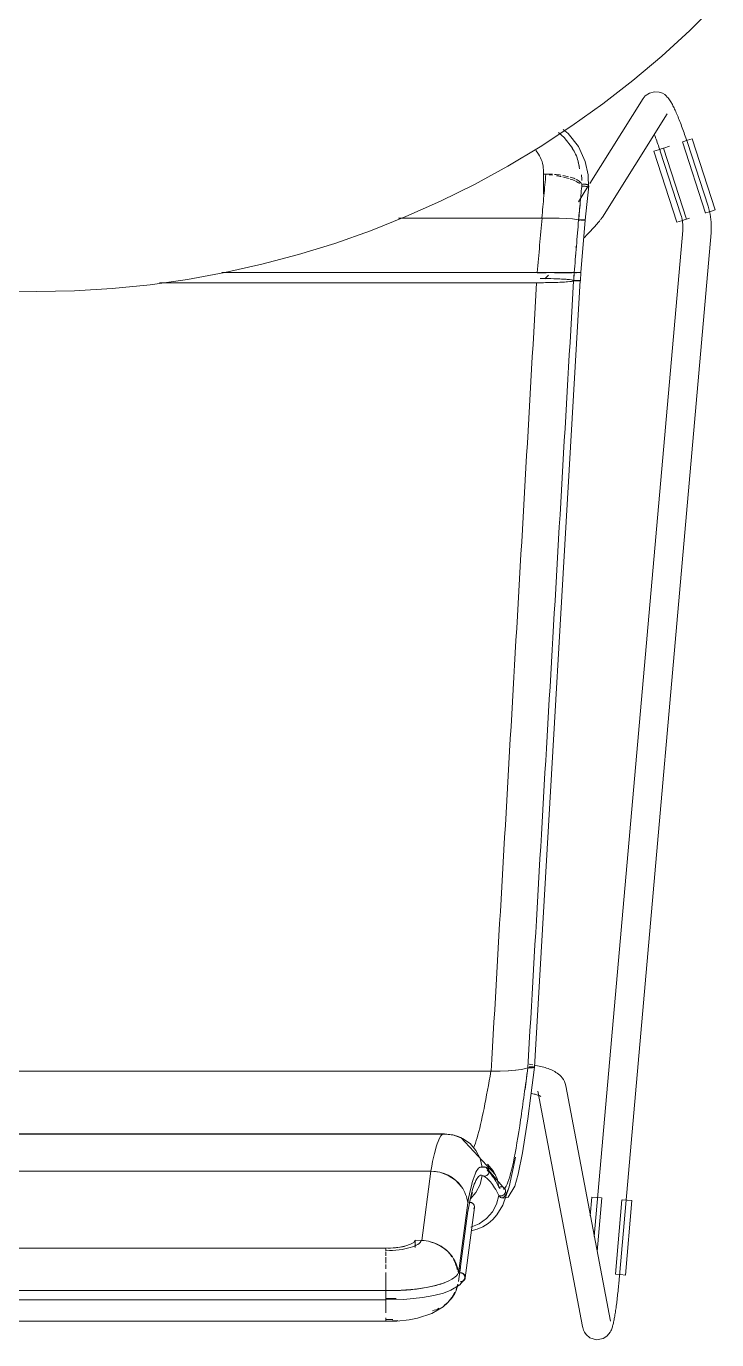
# Model space of a CAD drawing. Header units: millimetres. Extents: x 155927 to 326028, y -36033 to 97293.
# Drawn here: x 159744 to 160036, y 24702 to 25257 of the extents above; entities that cross this region are included whole.
import ezdxf

# ---------------------------------------------------------------- set-up
doc = ezdxf.new("R2010")
doc.units = ezdxf.units.MM
doc.header["$MEASUREMENT"] = 0
doc.layers.add('I-FURN', color=8, linetype='CONTINUOUS', lineweight=9)

msp = doc.modelspace()

# ---------------------------------------------------------------- linework, layer by layer
at = {"layer": 'I-FURN'}
for p, q in [((160024.38, 25254.81), (160035.76, 25266.06)), ((160012.57, 25244.02), (160024.38, 25254.81)), ((160000.33, 25233.71), (160012.57, 25244.02)), ((159987.69, 25223.91), (160000.33, 25233.71)), ((160005.6, 25227.24), (160004.71, 25226.12)), ((160005.6, 25227.24), (160007.34, 25228.46)), ((160007.34, 25228.46), (160009.56, 25229.05)), ((160009.56, 25229.05), (160011.54, 25228.88)), ((160011.54, 25228.88), (160012.92, 25228.35)), ((160012.92, 25228.35), (160013.83, 25227.79)), ((160013.83, 25227.79), (160014.46, 25227.27)), ((160014.46, 25227.27), (160014.92, 25226.8)), ((160014.92, 25226.8), (160015.29, 25226.38)), ((159974.67, 25214.61), (159987.69, 25223.91)), ((160004.71, 25226.12), (159982.28, 25190.31)), ((160015.29, 25226.38), (160015.6, 25225.97)), ((160015.6, 25225.97), (160015.88, 25225.58)), ((160015.88, 25225.58), (160016.14, 25225.2)), ((160016.14, 25225.2), (160016.38, 25224.81)), ((160016.38, 25224.81), (160016.62, 25224.41)), ((160016.62, 25224.41), (160016.85, 25224)), ((160016.85, 25224), (160017.08, 25223.57)), ((160017.08, 25223.57), (160017.3, 25223.13)), ((160017.3, 25223.13), (160017.53, 25222.67)), ((160017.53, 25222.67), (160017.76, 25222.2)), ((160017.76, 25222.2), (160018, 25221.71)), ((160018, 25221.71), (160018.23, 25221.2)), ((160018.23, 25221.2), (160018.47, 25220.67)), ((159987.57, 25176.16), (160014.88, 25219.75)), ((160018.47, 25220.67), (160018.71, 25220.13)), ((160018.71, 25220.13), (160018.95, 25219.56)), ((160018.95, 25219.56), (160019.2, 25218.99)), ((160019.2, 25218.99), (160019.45, 25218.39)), ((160019.45, 25218.39), (160019.69, 25217.78)), ((160019.69, 25217.78), (160019.94, 25217.15)), ((160019.94, 25217.15), (160020.2, 25216.51)), ((160020.2, 25216.51), (160020.45, 25215.86)), ((160020.45, 25215.86), (160020.7, 25215.2)), ((159961.29, 25205.84), (159974.67, 25214.61)), ((159968.96, 25211.78), (159971.35, 25209.78)), ((159970.98, 25213.13), (159973.08, 25211.44)), ((159973.08, 25211.44), (159977.42, 25205.91)), ((160009.51, 25210.86), (160009.75, 25210.24)), ((160009.75, 25210.24), (160009.98, 25209.6)), ((160020.7, 25215.2), (160020.96, 25214.52)), ((160020.96, 25214.52), (160021.21, 25213.83)), ((160021.21, 25213.83), (160021.47, 25213.13)), ((160021.47, 25213.13), (160021.72, 25212.42)), ((160021.72, 25212.42), (160021.98, 25211.71)), ((160021.98, 25211.71), (160022.23, 25210.99)), ((160022.23, 25210.99), (160022.48, 25210.26)), ((160022.48, 25210.26), (160022.73, 25209.52)), ((159947.57, 25197.62), (159961.29, 25205.84)), ((159971.35, 25209.78), (159974.85, 25205.21)), ((159974.85, 25205.21), (159976.76, 25201.52)), ((159977.42, 25205.91), (159980.32, 25199.6)), ((160009.24, 25203.93), (160011.19, 25204.56)), ((160009.98, 25209.6), (160010.22, 25208.95)), ((160010.22, 25208.95), (160010.45, 25208.3)), ((160010.45, 25208.3), (160010.69, 25207.63)), ((160010.69, 25207.63), (160010.92, 25206.96)), ((160010.92, 25206.96), (160011.16, 25206.28)), ((160011.16, 25206.28), (160011.39, 25205.59)), ((160011.19, 25204.56), (160013.16, 25205.2)), ((160011.39, 25205.59), (160011.62, 25204.9)), ((160011.62, 25204.9), (160011.85, 25204.21)), ((160022.97, 25175.23), (160013.28, 25205.24)), ((160015.86, 25206.07), (160013.38, 25205.27)), ((160021.35, 25207.84), (160031.04, 25177.84)), ((160021.47, 25207.88), (160023.44, 25208.52)), ((160022.73, 25209.52), (160022.98, 25208.79)), ((160022.98, 25208.79), (160023.22, 25208.05)), ((160023.22, 25208.05), (160023.37, 25207.59)), ((160032.08, 25180.78), (160023.37, 25207.59)), ((160023.44, 25208.52), (160025.39, 25209.15)), ((160025.39, 25209.15), (160035.08, 25179.14)), ((159980.32, 25199.6), (159981.54, 25193.95)), ((160009.24, 25203.93), (160018.93, 25173.93)), ((160011.85, 25204.21), (160011.96, 25203.88)), ((160011.96, 25203.88), (160020.67, 25177.07)), ((159933.53, 25189.95), (159947.57, 25197.62)), ((159962.63, 25194.28), (159963.67, 25194.28)), ((159962.68, 25185.77), (159962.68, 25195.52)), ((159981.54, 25193.95), (159981.62, 25188.49)), ((159919.19, 25182.84), (159933.53, 25189.95)), ((159981.44, 25188.98), (159977.4, 25182.53)), ((159980.32, 25174.89), (159981.75, 25189.38)), ((159904.58, 25176.32), (159919.19, 25182.84)), ((160020.67, 25177.07), (160020.86, 25176.44)), ((160033.13, 25178.51), (160031.16, 25177.87)), ((160032.1, 25180.73), (160032.08, 25180.78)), ((160032.42, 25179.64), (160032.1, 25180.73)), ((160032.71, 25178.53), (160032.42, 25179.64)), ((160032.95, 25177.42), (160032.71, 25178.53)), ((160033.15, 25176.29), (160032.95, 25177.42)), ((160035.08, 25179.14), (160033.13, 25178.51)), ((159889.73, 25170.39), (159904.58, 25176.32)), ((159961.97, 25175.72), (159901.49, 25175.72)), ((159901.49, 25175.72), (159961.97, 25175.72)), ((159965.74, 25175.7), (159961.97, 25175.72)), ((159962.09, 25175.72), (159965.74, 25175.7)), ((159965.83, 25175.7), (159969.27, 25175.62)), ((159969.27, 25175.62), (159965.83, 25175.7)), ((159972.37, 25175.51), (159969.27, 25175.62)), ((159969.34, 25175.62), (159972.37, 25175.51)), ((159974.85, 25175.36), (159972.37, 25175.51)), ((159972.41, 25175.51), (159974.85, 25175.36)), ((159976.58, 25175.18), (159974.85, 25175.36)), ((159974.87, 25175.36), (159976.58, 25175.18)), ((159977.47, 25174.99), (159976.58, 25175.18)), ((159976.59, 25175.18), (159977.47, 25174.99)), ((159977.94, 25174.99), (159977.47, 25174.99)), ((159977.47, 25174.99), (159977.94, 25174.99)), ((159977.96, 25174.79), (159977.48, 25174.8)), ((159977.49, 25174.8), (159977.96, 25174.79)), ((159978.44, 25175), (159977.94, 25174.99)), ((159977.94, 25174.99), (159978.44, 25175)), ((159978.93, 25174.99), (159978.44, 25175)), ((159978.44, 25175), (159978.93, 25174.99)), ((159978.94, 25174.8), (159978.45, 25174.79)), ((159978.46, 25174.79), (159978.95, 25174.79)), ((159978.5, 25152.69), (159980.32, 25174.89)), ((159979.39, 25174.98), (159978.93, 25174.99)), ((159978.93, 25174.99), (159979.38, 25174.98)), ((159979.4, 25174.81), (159978.94, 25174.8)), ((159978.95, 25174.79), (159979.4, 25174.81)), ((159979.38, 25174.98), (159979.77, 25174.97)), ((159979.77, 25174.97), (159979.39, 25174.98)), ((159979.4, 25174.81), (159979.78, 25174.82)), ((159979.78, 25174.82), (159979.4, 25174.81)), ((159980.07, 25174.94), (159979.77, 25174.97)), ((159979.77, 25174.97), (159980.06, 25174.94)), ((159979.78, 25174.82), (159980.07, 25174.84)), ((159980.07, 25174.84), (159979.78, 25174.82)), ((159980.26, 25174.92), (159980.07, 25174.94)), ((159980.07, 25174.84), (159980.26, 25174.87)), ((159980.26, 25174.87), (159980.07, 25174.84)), ((159980.25, 25174.92), (159980.32, 25174.89)), ((159980.32, 25174.89), (159980.26, 25174.92)), ((159980.26, 25174.87), (159980.32, 25174.89)), ((159980.32, 25174.89), (159980.26, 25174.87)), ((159983.46, 25171.28), (159983.11, 25170.89)), ((159983.81, 25171.66), (159983.46, 25171.28)), ((159984.13, 25172.02), (159983.81, 25171.66)), ((159984.45, 25172.37), (159984.13, 25172.02)), ((159984.75, 25172.71), (159984.45, 25172.37)), ((159985.04, 25173.03), (159984.75, 25172.71)), ((159985.31, 25173.34), (159985.04, 25173.03)), ((159985.57, 25173.64), (159985.31, 25173.34)), ((159985.81, 25173.92), (159985.57, 25173.64)), ((159986.04, 25174.18), (159985.81, 25173.92)), ((159986.26, 25174.43), (159986.04, 25174.18)), ((159986.46, 25174.67), (159986.26, 25174.43)), ((159986.65, 25174.91), (159986.46, 25174.67)), ((159986.83, 25175.13), (159986.65, 25174.91)), ((159987, 25175.35), (159986.83, 25175.13)), ((159987.17, 25175.58), (159987, 25175.35)), ((159987.36, 25175.84), (159987.17, 25175.58)), ((159987.57, 25176.16), (159987.36, 25175.84)), ((160020.88, 25174.56), (160018.93, 25173.93)), ((160020.86, 25176.44), (160021.03, 25175.8)), ((160022.85, 25175.19), (160020.88, 25174.56)), ((160021.03, 25175.8), (160021.17, 25175.15)), ((160021.17, 25175.15), (160021.28, 25174.5)), ((160021.28, 25174.5), (160021.37, 25173.84)), ((160021.37, 25173.84), (160021.43, 25173.18)), ((160021.46, 25171.2), (160021.42, 25170.54)), ((160021.43, 25173.18), (160021.47, 25172.52)), ((160021.48, 25171.86), (160021.46, 25171.2)), ((160021.47, 25172.52), (160021.48, 25171.86)), ((160024.23, 25175.64), (160023.07, 25175.26)), ((160033.3, 25175.16), (160033.15, 25176.29)), ((160033.4, 25174.02), (160033.3, 25175.16)), ((160033.46, 25172.88), (160033.4, 25174.02)), ((160033.44, 25170.6), (160033.48, 25171.74)), ((160033.48, 25171.74), (160033.46, 25172.88)), ((159874.64, 25165.05), (159889.73, 25170.39)), ((159980.29, 25167.85), (159979.85, 25167.38)), ((159980.73, 25168.32), (159980.29, 25167.85)), ((159981.15, 25168.77), (159980.73, 25168.32)), ((159981.56, 25169.21), (159981.15, 25168.77)), ((159981.97, 25169.65), (159981.56, 25169.21)), ((159982.36, 25170.07), (159981.97, 25169.65)), ((159982.74, 25170.49), (159982.36, 25170.07)), ((159983.11, 25170.89), (159982.74, 25170.49)), ((160021.41, 25170.51), (159984.12, 24746.01)), ((159994.42, 24726.14), (160033.37, 25169.46)), ((160021.42, 25170.54), (160021.41, 25170.51)), ((160033.37, 25169.46), (160033.44, 25170.6)), ((159843.9, 25156.21), (159859.36, 25160.32)), ((159859.36, 25160.32), (159874.64, 25165.05)), ((159976.22, 25163.55), (159976.11, 25163.43)), ((159828.28, 25152.72), (159843.9, 25156.21)), ((159796.7, 25147.62), (159812.54, 25149.85)), ((159812.54, 25149.85), (159828.28, 25152.72)), ((159827.04, 25152.76), (159960.03, 25152.76)), ((159960.03, 25152.76), (159827.04, 25152.76)), ((159958.93, 24817.42), (159978.22, 25149.33)), ((159960.03, 25152.76), (159963.82, 25152.75)), ((159963.82, 25152.75), (159960.03, 25152.76)), ((159963.82, 25152.63), (159960.04, 25152.63)), ((159960.04, 25152.63), (159963.82, 25152.63)), ((159963.56, 25150.2), (159961.31, 25150.22)), ((159963.26, 25150.08), (159964.73, 25151.61)), ((159967.11, 25150.12), (159963.56, 25150.2)), ((159963.82, 25152.75), (159967.38, 25152.75)), ((159967.39, 25152.75), (159963.82, 25152.75)), ((159970.23, 25150), (159967.11, 25150.12)), ((159970.5, 25152.65), (159967.38, 25152.64)), ((159967.38, 25152.64), (159970.51, 25152.65)), ((159967.39, 25152.75), (159970.52, 25152.74)), ((159970.52, 25152.74), (159967.39, 25152.75)), ((159972.73, 25149.84), (159970.23, 25150)), ((159973, 25152.66), (159970.5, 25152.65)), ((159970.51, 25152.65), (159973.01, 25152.66)), ((159970.52, 25152.74), (159973.02, 25152.73)), ((159973.02, 25152.73), (159970.52, 25152.74)), ((159974.48, 25149.64), (159972.73, 25149.84)), ((159972.75, 25148.83), (159974.5, 25149.02)), ((159974.75, 25152.67), (159973, 25152.66)), ((159973.01, 25152.66), (159974.76, 25152.67)), ((159974.77, 25152.71), (159973.02, 25152.73)), ((159973.03, 25152.73), (159974.77, 25152.71)), ((159975.38, 25149.43), (159974.48, 25149.64)), ((159974.5, 25149.02), (159975.39, 25149.23)), ((159974.77, 25152.71), (159975.66, 25152.7)), ((159975.66, 25152.7), (159974.77, 25152.71)), ((159975.85, 25149.44), (159975.38, 25149.43)), ((159975.39, 25149.23), (159975.86, 25149.23)), ((159976.12, 25152.68), (159975.65, 25152.69)), ((159975.65, 25152.69), (159976.12, 25152.68)), ((159975.66, 25152.7), (159976.13, 25152.7)), ((159976.13, 25152.7), (159975.66, 25152.7)), ((159976.34, 25149.44), (159975.85, 25149.44)), ((159975.86, 25149.23), (159976.35, 25149.22)), ((159976.62, 25152.68), (159976.12, 25152.68)), ((159976.12, 25152.68), (159976.62, 25152.68)), ((159976.13, 25152.7), (159976.62, 25152.7)), ((159976.63, 25152.7), (159976.13, 25152.7)), ((159976.83, 25149.44), (159976.34, 25149.44)), ((159976.35, 25149.22), (159976.84, 25149.23)), ((159976.62, 25152.7), (159977.11, 25152.7)), ((159977.11, 25152.69), (159976.62, 25152.68)), ((159976.62, 25152.68), (159977.11, 25152.69)), ((159977.12, 25152.7), (159976.63, 25152.7)), ((159977.29, 25149.43), (159976.83, 25149.44)), ((159976.84, 25149.23), (159977.29, 25149.24)), ((159977.11, 25152.7), (159977.56, 25152.7)), ((159977.56, 25152.69), (159977.11, 25152.69)), ((159977.11, 25152.69), (159977.56, 25152.69)), ((159977.57, 25152.7), (159977.12, 25152.7)), ((159977.67, 25149.41), (159977.29, 25149.43)), ((159977.29, 25149.24), (159977.68, 25149.26)), ((159977.56, 25152.7), (159977.95, 25152.7)), ((159977.94, 25152.69), (159977.56, 25152.69)), ((159977.56, 25152.69), (159977.95, 25152.69)), ((159977.95, 25152.7), (159977.57, 25152.7)), ((159977.96, 25149.39), (159977.67, 25149.41)), ((159977.68, 25149.26), (159977.97, 25149.28)), ((159977.95, 25152.7), (159978.24, 25152.7)), ((159978.24, 25152.7), (159977.95, 25152.7)), ((159978.15, 25149.36), (159977.96, 25149.39)), ((159977.97, 25149.28), (159978.16, 25149.31)), ((159978.22, 25149.33), (159978.15, 25149.36)), ((159978.16, 25149.31), (159978.22, 25149.33)), ((159978.49, 25152.69), (159978.23, 25149.33)), ((159978.49, 25152.69), (159978.42, 25152.69)), ((159978.43, 25152.69), (159978.49, 25152.69)), ((159978.43, 25152.69), (159978.5, 25152.69)), ((159978.5, 25152.69), (159978.43, 25152.69)), ((159740.18, 25144.84), (159748.82, 25144.74)), ((159748.82, 25144.74), (159764.81, 25145.06)), ((159764.81, 25145.06), (159780.78, 25146.02)), ((159780.78, 25146.02), (159796.7, 25147.62)), ((159800.67, 25148.44), (159959.77, 25148.44)), ((159959.77, 25148.44), (159800.67, 25148.44)), ((159959.77, 25148.44), (159963.55, 25148.47)), ((159963.55, 25148.47), (159967.12, 25148.54)), ((159967.12, 25148.54), (159970.25, 25148.67)), ((159970.25, 25148.67), (159972.75, 25148.83)), ((159950.92, 24816.16), (159953.42, 24816.47)), ((159953.42, 24816.47), (159950.96, 24816.16)), ((159953.42, 24816.47), (159955.16, 24816.84)), ((159955.16, 24816.84), (159953.43, 24816.47)), ((159956.07, 24817.24), (159955.16, 24816.84)), ((159955.16, 24816.84), (159956.07, 24817.24)), ((159956.07, 24817.24), (159956.54, 24817.22)), ((159956.54, 24817.22), (159956.07, 24817.24)), ((159956.54, 24817.22), (159957.03, 24817.21)), ((159957.04, 24817.21), (159956.54, 24817.22)), ((159957.07, 24817.64), (159956.57, 24817.64)), ((159956.58, 24817.64), (159957.08, 24817.64)), ((159957.41, 24818.56), (159956.68, 24818.66)), ((159957.03, 24817.21), (159957.53, 24817.22)), ((159957.53, 24817.22), (159957.04, 24817.21)), ((159957.56, 24817.63), (159957.07, 24817.64)), ((159957.08, 24817.64), (159957.57, 24817.63)), ((159958.93, 24817.42), (159957.38, 24805.57)), ((159958.12, 24818.45), (159957.41, 24818.56)), ((159957.53, 24817.22), (159957.98, 24817.24)), ((159957.98, 24817.24), (159957.53, 24817.22)), ((159958.01, 24817.61), (159957.56, 24817.63)), ((159957.57, 24817.63), (159958.02, 24817.61)), ((159957.98, 24817.24), (159958.37, 24817.28)), ((159958.37, 24817.28), (159957.98, 24817.24)), ((159958.39, 24817.57), (159958.01, 24817.61)), ((159958.02, 24817.61), (159958.4, 24817.57)), ((159958.37, 24817.28), (159958.67, 24817.32)), ((159958.67, 24817.32), (159958.37, 24817.28)), ((159958.68, 24817.53), (159958.39, 24817.57)), ((159958.4, 24817.57), (159958.69, 24817.53)), ((159958.67, 24817.32), (159958.86, 24817.37)), ((159958.86, 24817.37), (159958.67, 24817.32)), ((159958.87, 24817.48), (159958.68, 24817.53)), ((159958.69, 24817.53), (159958.87, 24817.48)), ((159959.52, 24818.21), (159958.83, 24818.33)), ((159958.86, 24817.37), (159958.93, 24817.42)), ((159958.93, 24817.42), (159958.86, 24817.37)), ((159958.93, 24817.42), (159958.87, 24817.48)), ((159958.87, 24817.48), (159958.93, 24817.42)), ((159960.2, 24818.07), (159959.52, 24818.21)), ((159960.87, 24817.93), (159960.2, 24818.07)), ((159961.53, 24817.78), (159960.87, 24817.93)), ((159962.17, 24817.61), (159961.53, 24817.78)), ((159962.8, 24817.44), (159962.17, 24817.61)), ((159963.42, 24817.26), (159962.8, 24817.44)), ((159964.02, 24817.07), (159963.42, 24817.26)), ((159964.61, 24816.86), (159964.02, 24817.07)), ((159965.19, 24816.64), (159964.61, 24816.86)), ((159965.76, 24816.41), (159965.19, 24816.64)), ((159966.33, 24816.15), (159965.76, 24816.41)), ((159557.12, 24815.71), (159940.52, 24815.71)), ((159940.52, 24815.71), (159557.12, 24815.71)), ((159940.52, 24815.71), (159944.28, 24815.77)), ((159944.29, 24815.77), (159940.59, 24815.71)), ((159944.28, 24815.77), (159947.82, 24815.92)), ((159947.82, 24815.92), (159944.35, 24815.77)), ((159947.82, 24815.92), (159950.92, 24816.16)), ((159950.92, 24816.16), (159947.87, 24815.92)), ((159966.88, 24815.88), (159966.33, 24816.15)), ((159967.41, 24815.59), (159966.88, 24815.88)), ((159967.95, 24815.27), (159967.41, 24815.59)), ((159968.49, 24814.91), (159967.95, 24815.27)), ((159969.02, 24814.51), (159968.49, 24814.91)), ((159969.55, 24814.05), (159969.02, 24814.51)), ((159970.07, 24813.53), (159969.55, 24814.05)), ((159970.58, 24812.94), (159970.07, 24813.53)), ((159971.07, 24812.25), (159970.58, 24812.94)), ((159971.5, 24811.46), (159971.07, 24812.25)), ((159971.87, 24810.56), (159971.5, 24811.46)), ((159957.38, 24805.57), (159956.02, 24795.64)), ((159957.78, 24806.32), (159957.29, 24806.42)), ((159958.25, 24806.22), (159957.78, 24806.32)), ((159958.7, 24806.11), (159958.25, 24806.22)), ((159959.12, 24806.01), (159958.7, 24806.11)), ((159959.52, 24805.9), (159959.12, 24806.01)), ((159959.88, 24805.79), (159959.52, 24805.9)), ((159960.22, 24805.68), (159959.88, 24805.79)), ((159960.52, 24805.58), (159960.22, 24805.68)), ((159960.33, 24807.34), (159979.15, 24708.05)), ((159960.79, 24805.48), (159960.52, 24805.58)), ((159961.02, 24805.38), (159960.79, 24805.48)), ((159961.22, 24805.29), (159961.02, 24805.38)), ((159961.37, 24805.22), (159961.22, 24805.29)), ((159972.12, 24809.58), (159971.87, 24810.56)), ((159990.94, 24710.29), (159972.12, 24809.58)), ((159961.46, 24805.17), (159961.37, 24805.22)), ((159961.53, 24805.13), (159961.46, 24805.17)), ((159961.55, 24805.11), (159961.53, 24805.13)), ((159956.02, 24795.64), (159954.84, 24787.62)), ((159576.42, 24789.21), (159921.21, 24789.21)), ((159921.21, 24789.21), (159576.42, 24789.21)), ((159920.67, 24789.36), (159615.87, 24789.36)), ((159924.42, 24788.92), (159920.67, 24789.36)), ((159925, 24788.73), (159921.21, 24789.21)), ((159921.21, 24789.2), (159925, 24788.73)), ((159928.88, 24787.19), (159924.42, 24788.92)), ((159925, 24788.73), (159928.57, 24787.36)), ((159928.57, 24787.37), (159925, 24788.73)), ((159927.78, 24787.79), (159925.86, 24788.49)), ((159942.38, 24772.09), (159927.78, 24787.79)), ((159931.71, 24785.2), (159928.57, 24787.37)), ((159928.57, 24787.36), (159931.7, 24785.19)), ((159931.7, 24785.19), (159934.21, 24782.32)), ((159934.21, 24782.32), (159931.71, 24785.2)), ((159954.84, 24787.62), (159953.8, 24781.3)), ((159934.21, 24782.32), (159935.96, 24778.93)), ((159935.97, 24778.93), (159934.21, 24782.32)), ((159936.86, 24775.21), (159935.97, 24778.93)), ((159950.09, 24775.44), (159950.83, 24779.51)), ((159953.8, 24781.3), (159952, 24772.28)), ((159582.46, 24773.61), (159915.17, 24773.61)), ((159915.17, 24773.61), (159582.46, 24773.61)), ((159915.17, 24773.61), (159911.31, 24744.33)), ((159918.94, 24773.13), (159915.17, 24773.61)), ((159922.49, 24771.81), (159918.94, 24773.13)), ((159938.67, 24775.18), (159935.79, 24775.23)), ((159937.33, 24775.38), (159936.86, 24775.21)), ((159936.86, 24775.21), (159937.33, 24775.37)), ((159937.33, 24775.37), (159937.82, 24775.41)), ((159937.83, 24775.41), (159937.33, 24775.38)), ((159937.82, 24775.41), (159938.32, 24775.33)), ((159938.32, 24775.33), (159937.83, 24775.41)), ((159938.32, 24775.33), (159938.77, 24775.13)), ((159938.77, 24775.13), (159938.32, 24775.33)), ((159946.5, 24765.9), (159938.37, 24775.31)), ((159938.77, 24775.13), (159939.15, 24774.81)), ((159939.15, 24774.82), (159938.77, 24775.13)), ((159939.15, 24772.11), (159938.77, 24771.79)), ((159938.77, 24771.79), (159939.15, 24772.11)), ((159939.04, 24776.6), (159941.44, 24773.76)), ((159941.45, 24773.76), (159939.04, 24776.6)), ((159939.45, 24774.41), (159939.15, 24774.82)), ((159939.15, 24774.81), (159939.44, 24774.41)), ((159939.44, 24772.51), (159939.15, 24772.11)), ((159939.15, 24772.11), (159939.45, 24772.51)), ((159939.44, 24774.41), (159939.63, 24773.95)), ((159939.63, 24772.97), (159939.44, 24772.51)), ((159939.64, 24773.95), (159939.45, 24774.41)), ((159939.45, 24772.51), (159939.64, 24772.97)), ((159939.63, 24773.95), (159939.7, 24773.46)), ((159939.7, 24773.46), (159939.63, 24772.97)), ((159939.7, 24773.46), (159939.64, 24773.95)), ((159939.64, 24772.97), (159939.7, 24773.46)), ((159941.44, 24773.76), (159943.08, 24770.44)), ((159943.09, 24770.44), (159941.45, 24773.76)), ((159948.2, 24766.92), (159950.09, 24775.44)), ((159952, 24772.28), (159950.6, 24767.29)), ((159925.6, 24769.73), (159922.49, 24771.81)), ((159928.09, 24766.99), (159925.6, 24769.73)), ((159934.21, 24764.6), (159935.97, 24767.99)), ((159935.97, 24767.99), (159936.86, 24771.71)), ((159937.33, 24771.55), (159936.86, 24771.71)), ((159936.86, 24771.71), (159937.33, 24771.55)), ((159937.54, 24771.42), (159937.11, 24771.6)), ((159937.82, 24771.51), (159937.33, 24771.55)), ((159937.33, 24771.55), (159937.83, 24771.51)), ((159938.32, 24771.59), (159937.82, 24771.51)), ((159937.83, 24771.51), (159938.32, 24771.59)), ((159938.77, 24771.79), (159938.32, 24771.59)), ((159938.32, 24771.59), (159938.77, 24771.79)), ((159943.08, 24770.44), (159943.87, 24766.82)), ((159943.87, 24766.83), (159943.09, 24770.44)), ((159944.34, 24766.98), (159943.87, 24766.83)), ((159943.87, 24766.82), (159944.34, 24766.97)), ((159944.84, 24767.01), (159944.34, 24766.98)), ((159944.34, 24766.97), (159944.84, 24767)), ((159945.34, 24766.92), (159944.84, 24767.01)), ((159944.84, 24767), (159945.33, 24766.91)), ((159945.33, 24766.91), (159945.78, 24766.71)), ((159945.79, 24766.71), (159945.34, 24766.92)), ((159945.53, 24759.3), (159948.2, 24766.92)), ((159945.78, 24766.71), (159946.16, 24766.39)), ((159946.16, 24766.39), (159945.79, 24766.71)), ((159950.6, 24767.29), (159947.83, 24762.65)), ((159931.95, 24762.19), (159930.58, 24755.9)), ((159931.71, 24761.72), (159934.21, 24764.6)), ((159932.71, 24764.63), (159931.95, 24762.19)), ((159942.91, 24759.71), (159943.82, 24763.34)), ((159944.29, 24763.18), (159943.82, 24763.34)), ((159943.82, 24763.34), (159944.29, 24763.17)), ((159944.79, 24763.13), (159944.29, 24763.18)), ((159944.29, 24763.17), (159944.79, 24763.13)), ((159945.64, 24762.12), (159944.73, 24762.42)), ((159945.28, 24763.21), (159944.79, 24763.13)), ((159944.79, 24763.13), (159945.28, 24763.21)), ((159945.73, 24763.4), (159945.28, 24763.21)), ((159945.28, 24763.21), (159945.74, 24763.4)), ((159947.83, 24762.65), (159945.64, 24762.12)), ((159946.12, 24763.71), (159945.73, 24763.4)), ((159945.74, 24763.4), (159946.13, 24763.71)), ((159946.42, 24764.1), (159946.12, 24763.71)), ((159946.13, 24763.71), (159946.43, 24764.1)), ((159946.16, 24766.39), (159946.45, 24765.99)), ((159946.45, 24765.99), (159946.16, 24766.39)), ((159946.34, 24766.17), (159946.47, 24765.95)), ((159946.62, 24764.56), (159946.42, 24764.1)), ((159946.43, 24764.1), (159946.62, 24764.56)), ((159946.45, 24765.99), (159946.63, 24765.53)), ((159946.64, 24765.53), (159946.45, 24765.99)), ((159946.69, 24765.04), (159946.62, 24764.56)), ((159946.62, 24764.56), (159946.7, 24765.04)), ((159946.63, 24765.53), (159946.69, 24765.04)), ((159946.7, 24765.04), (159946.64, 24765.53)), ((159983.08, 24762.64), (159982.39, 24754.74)), ((159983.08, 24762.64), (159985.12, 24762.46)), ((159985.12, 24762.46), (159987.19, 24762.28)), ((159985.33, 24739.66), (159987.31, 24762.27)), ((159995.76, 24761.53), (159993, 24730.11)), ((159995.88, 24761.51), (159997.95, 24761.33)), ((159999.99, 24761.15), (159997.23, 24729.74)), ((159997.95, 24761.33), (159999.99, 24761.15)), ((159930.7, 24756.68), (159926.85, 24726.99)), ((159930.72, 24760.23), (159926.88, 24730.53)), ((159933.55, 24758.32), (159929.69, 24728.55)), ((159931.69, 24760.42), (159931.19, 24760.39)), ((159932.18, 24760.34), (159931.69, 24760.42)), ((159932.63, 24760.15), (159932.18, 24760.34)), ((159933.01, 24759.85), (159932.63, 24760.15)), ((159933.31, 24759.47), (159933.01, 24759.85)), ((159933.5, 24759.03), (159933.31, 24759.47)), ((159933.31, 24757.65), (159933.5, 24758.09)), ((159933.56, 24758.56), (159933.5, 24759.03)), ((159933.5, 24758.09), (159933.56, 24758.56)), ((159938.69, 24753.56), (159941.17, 24756.39)), ((159941.17, 24756.39), (159942.91, 24759.71)), ((159943.02, 24755.18), (159945.53, 24759.3)), ((159932.1, 24749.99), (159935.61, 24751.39)), ((159934.74, 24749.13), (159937.11, 24750.16)), ((159935.61, 24751.39), (159938.69, 24753.56)), ((159937.11, 24750.16), (159939.31, 24751.54)), ((159939.31, 24751.54), (159941.28, 24753.22)), ((159941.28, 24753.22), (159943.02, 24755.18)), ((159908.6, 24744.4), (159907.96, 24743.54)), ((159908.6, 24741.39), (159908.6, 24744.4)), ((159911.31, 24744.33), (159908.6, 24744.4)), ((159932.24, 24748.47), (159934.74, 24749.13)), ((159896.24, 24741.14), (159601.39, 24741.14)), ((159601.39, 24741.08), (159896.24, 24741.08)), ((159899.28, 24741.25), (159896.24, 24741.14)), ((159896.24, 24739.55), (159896.24, 24737.81)), ((159902.13, 24741.57), (159899.28, 24741.25)), ((159904.62, 24742.08), (159902.13, 24741.57)), ((159906.61, 24742.75), (159904.62, 24742.08)), ((159907.96, 24743.54), (159906.61, 24742.75)), ((159896.24, 24737.23), (159896.24, 24734.76)), ((159896.24, 24734.24), (159896.24, 24732.4)), ((159896.24, 24730.77), (159896.24, 24727.22)), ((159927.63, 24732.96), (159927.01, 24728.18)), ((159929.34, 24728.05), (159927.45, 24725.66)), ((159995.19, 24729.92), (159993.12, 24730.1)), ((159997.23, 24729.74), (159995.19, 24729.92)), ((159896.24, 24723.24), (159601.39, 24723.24)), ((159896.24, 24723.21), (159896.24, 24727.02)), ((159896.24, 24727.02), (159896.24, 24723.21)), ((159896.24, 24723.24), (159902.65, 24723.32)), ((159896.24, 24723.23), (159896.24, 24719.28)), ((159896.24, 24723.13), (159896.24, 24723.23)), ((159896.24, 24722.9), (159896.24, 24723.13)), ((159896.24, 24722.57), (159896.24, 24722.9)), ((159896.24, 24722.16), (159896.24, 24722.57)), ((159902.65, 24723.32), (159908.64, 24723.8)), ((159908.64, 24723.8), (159914.08, 24724.63)), ((159914.08, 24724.63), (159917.57, 24725.44)), ((159920.45, 24722.17), (159916.41, 24721.09)), ((159917.57, 24725.44), (159920.4, 24726.31)), ((159920.4, 24726.31), (159920.91, 24726.5)), ((159923.62, 24723.36), (159920.45, 24722.17)), ((159927.45, 24725.66), (159923.62, 24723.36)), ((159925.31, 24722.56), (159923.98, 24720.29)), ((159993.97, 24721.51), (159994.04, 24722.24)), ((159994.04, 24722.24), (159994.12, 24722.98)), ((159994.12, 24722.98), (159994.19, 24723.73)), ((159994.19, 24723.73), (159994.27, 24724.48)), ((159994.27, 24724.48), (159994.34, 24725.23)), ((159994.34, 24725.23), (159994.4, 24725.98)), ((159994.4, 24725.98), (159994.42, 24726.14)), ((159601.39, 24719.28), (159896.24, 24719.28)), ((159896.24, 24721.68), (159896.24, 24722.16)), ((159896.24, 24721.18), (159896.24, 24721.68)), ((159896.24, 24720.69), (159896.24, 24721.18)), ((159896.24, 24720.24), (159896.24, 24720.69)), ((159896.24, 24719.85), (159896.24, 24720.24)), ((159896.24, 24719.54), (159896.24, 24719.85)), ((159896.24, 24719.35), (159896.24, 24719.54)), ((159896.24, 24716.49), (159896.24, 24719.52)), ((159896.24, 24719.52), (159896.24, 24716.51)), ((159903.8, 24719.42), (159896.24, 24719.28)), ((159896.24, 24719.28), (159896.24, 24719.35)), ((159911.69, 24720.22), (159903.8, 24719.42)), ((159916.41, 24721.09), (159911.69, 24720.22)), ((159922.31, 24718.22), (159920.33, 24716.38)), ((159923.98, 24720.29), (159922.31, 24718.22)), ((159993.29, 24715.98), (159993.38, 24716.63)), ((159993.38, 24716.63), (159993.46, 24717.3)), ((159993.46, 24717.3), (159993.55, 24717.97)), ((159993.55, 24717.97), (159993.64, 24718.66)), ((159993.64, 24718.66), (159993.72, 24719.36)), ((159993.72, 24719.36), (159993.8, 24720.07)), ((159993.8, 24720.07), (159993.89, 24720.79)), ((159993.89, 24720.79), (159993.97, 24721.51)), ((159896.24, 24716.34), (159896.24, 24713.76)), ((159896.24, 24711.73), (159896.24, 24710.26)), ((159909.47, 24711.49), (159905.97, 24710.84)), ((159915.62, 24713.51), (159909.47, 24711.49)), ((159920.33, 24716.38), (159915.62, 24713.51)), ((159992.46, 24710.88), (159992.55, 24711.37)), ((159992.55, 24711.37), (159992.65, 24711.89)), ((159992.65, 24711.89), (159992.74, 24712.42)), ((159992.74, 24712.42), (159992.83, 24712.97)), ((159992.83, 24712.97), (159992.92, 24713.54)), ((159992.92, 24713.54), (159993.02, 24714.13)), ((159993.02, 24714.13), (159993.11, 24714.73)), ((159993.11, 24714.73), (159993.2, 24715.35)), ((159993.2, 24715.35), (159993.29, 24715.98)), ((159601.39, 24710.24), (159896.24, 24710.24)), ((159896.24, 24710.24), (159896.24, 24710.41)), ((159900.76, 24710.32), (159896.24, 24710.24)), ((159905.97, 24710.84), (159900.76, 24710.32)), ((159979.24, 24707.64), (159979.15, 24708.05)), ((159979.37, 24707.12), (159979.24, 24707.64)), ((159979.59, 24706.5), (159979.37, 24707.12)), ((159979.96, 24705.7), (159979.59, 24706.5)), ((159980.71, 24704.62), (159979.96, 24705.7)), ((159990.31, 24704.89), (159990.78, 24705.6)), ((159990.78, 24705.6), (159991.09, 24706.16)), ((159991.09, 24706.16), (159991.3, 24706.63)), ((159991.3, 24706.63), (159991.47, 24707.06)), ((159991.47, 24707.06), (159991.61, 24707.46)), ((159991.61, 24707.46), (159991.74, 24707.86)), ((159991.74, 24707.86), (159991.85, 24708.26)), ((159991.85, 24708.26), (159991.96, 24708.66)), ((159991.96, 24708.66), (159992.07, 24709.07)), ((159992.07, 24709.07), (159992.17, 24709.5)), ((159992.17, 24709.5), (159992.26, 24709.94)), ((159992.26, 24709.94), (159992.36, 24710.4)), ((159992.36, 24710.4), (159992.46, 24710.88)), ((159982.29, 24703.29), (159980.71, 24704.62)), ((159982.29, 24703.29), (159985.04, 24702.46)), ((159985.04, 24702.46), (159987.8, 24702.94)), ((159987.8, 24702.94), (159989.45, 24703.98)), ((159989.45, 24703.98), (159990.31, 24704.89))]:
    msp.add_line(p, q, dxfattribs=at)
for centre, major_axis, ratio, start_param, end_param in [((159915.04, 24758.54), (15.78, 0), 0.955139, 0.595876, 1.562553), ((159915.04, 24758.54), (15.78, 0), 0.955139, 0.354206, 0.595753), ((159915.04, 24758.54), (15.78, 0), 0.955139, 0.112537, 0.354036), ((159931.6, 24758.55), (1.96, 0), 0.955139, 5.775592, 8.064923), ((159896.24, 24725.99), (0, 15.75), 0.000004, 5.8107, 5.99294), ((159896.24, 24714.52), (12.4, 0), 0.287441, 4.712389, 4.950404)]:
    msp.add_ellipse(centre, major_axis=major_axis, ratio=ratio, start_param=start_param, end_param=end_param, dxfattribs=at)
for points, knots in [([(159974.84, 25205.18), (159975.35, 25204.36), (159976.94, 25201.64), (159977.53, 25198.65), (159977.82, 25196.55)], [-0.4024189, -0.4024189, -0.4024189, -0.4024189, -0.3333333, -0.1789981, -0.1789981, -0.1789981, -0.1789981]), ([(159959.52, 25204.17), (159960.28, 25203.26), (159962.21, 25200.26), (159962.84, 25196.66), (159962.63, 25194.28)], [0.5, 0.5, 0.5, 0.5, 0.6666667, 1, 1, 1, 1]), ([(159978.91, 25189.94), (159979.05, 25189.96), (159979.34, 25189.99), (159979.76, 25190.01), (159980.13, 25190), (159980.43, 25189.97), (159980.7, 25189.94), (159980.95, 25189.89), (159981.17, 25189.83), (159981.36, 25189.76), (159981.56, 25189.67), (159981.66, 25189.58), (159981.7, 25189.53)], [0, 0, 0, 0, 0.0555556, 0.1111111, 0.1666667, 0.1944444, 0.2222222, 0.2777778, 0.3055556, 0.3333333, 0.3888889, 0.4444444, 0.4444444, 0.4444444, 0.4444444]), ([(159975.39, 25149.23), (159975.11, 25149.09), (159973.72, 25148.88), (159970.36, 25148.66), (159967.2, 25148.54), (159963.59, 25148.46), (159961.04, 25148.44), (159959.77, 25148.44)], [-1, -1, -1, -1, -0.666667, -0.5, -0.333333, -0.166667, 0, 0, 0, 0]), ([(159961.31, 25150.22), (159963.33, 25150.21), (159966.56, 25150.15), (159970.35, 25150.01), (159973.7, 25149.79), (159975.09, 25149.58), (159975.38, 25149.43)], [-0.9335619, -0.9335619, -0.9335619, -0.9335619, -0.6666667, -0.5, -0.3333333, 0, 0, 0, 0]), ([(159978.23, 25149.33), (159978.22, 25149.31), (159978.09, 25149.29), (159977.69, 25149.26), (159977.31, 25149.24), (159976.85, 25149.23), (159976.36, 25149.22), (159975.85, 25149.22), (159975.54, 25149.23), (159975.39, 25149.23)], [-0.498493, -0.498493, -0.498493, -0.498493, -0.375, -0.3125, -0.25, -0.1875, -0.125, -0.0625, 0, 0, 0, 0]), ([(159945.7, 24765.94), (159946.11, 24766.14), (159947.53, 24767.74), (159949.97, 24776.04), (159953.02, 24794.47), (159955.05, 24809.69), (159956.07, 24817.24)], [0.1500588, 0.1500588, 0.1500588, 0.1500588, 0.25, 0.5, 0.75, 1, 1, 1, 1]), ([(159940.52, 24815.71), (159939.54, 24810.32), (159937.6, 24799.54), (159935.16, 24788.83), (159933.7, 24784.58), (159933.22, 24783.43)], [0, 0, 0, 0, 0.25, 0.5, 0.625, 0.625, 0.625, 0.625]), ([(159920.67, 24789.36), (159919.84, 24789.36), (159918.01, 24786.97), (159916.18, 24779.33), (159915.17, 24773.61)], [0.0892846, 0.0892846, 0.0892846, 0.0892846, 0.5, 1, 1, 1, 1]), ([(159931.41, 24760.32), (159932.2, 24764.04), (159934.02, 24770.52), (159935.84, 24772.25), (159936.86, 24771.71)], [0.1122148, 0.1122148, 0.1122148, 0.1122148, 0.5, 1, 1, 1, 1]), ([(159938.99, 24773.95), (159939.45, 24773.56), (159941.07, 24771.89), (159942.7, 24769.23), (159943.87, 24766.82)], [0.303693, 0.303693, 0.303693, 0.303693, 0.5, 1, 1, 1, 1]), ([(159937.54, 24771.42), (159938.47, 24770.96), (159940.57, 24769.17), (159942.66, 24765.74), (159943.82, 24763.34)], [0.0974621, 0.0974621, 0.0974621, 0.0974621, 0.5, 1, 1, 1, 1]), ([(159943.82, 24763.34), (159944.84, 24761.78), (159946.12, 24762.01), (159947.41, 24765.04), (159947.67, 24765.76)], [0, 0, 0, 0, 0.25, 0.3133981, 0.3133981, 0.3133981, 0.3133981]), ([(159914.84, 24743.78), (159916.08, 24743.45), (159919.6, 24742.03), (159922.91, 24739.56), (159924.04, 24737.41)], [-0.8333333, -0.8333333, -0.8333333, -0.8333333, -0.6666667, -0.3333333, -0.3333333, -0.3333333, -0.3333333]), ([(159927.73, 24726.95), (159927.87, 24726.94), (159928.1, 24726.96), (159928.39, 24727.03), (159928.65, 24727.12), (159928.97, 24727.31), (159929.29, 24727.6), (159929.52, 24727.95), (159929.66, 24728.3), (159929.71, 24728.61), (159929.71, 24728.89), (159929.68, 24729.15), (159929.6, 24729.4), (159929.49, 24729.66), (159929.3, 24729.97), (159928.98, 24730.29), (159928.58, 24730.53), (159928.22, 24730.64), (159927.85, 24730.72), (159927.41, 24730.71), (159927.05, 24730.61), (159926.88, 24730.53)], [0.1111111, 0.1111111, 0.1111111, 0.1111111, 0.1666667, 0.1944444, 0.2222222, 0.2777778, 0.3333333, 0.3888889, 0.4444444, 0.4791667, 0.5138889, 0.5486111, 0.5833333, 0.6180556, 0.6527778, 0.7222222, 0.7916667, 0.8263889, 0.8611111, 0.9305556, 1, 1, 1, 1]), ([(159928.13, 24730.62), (159928.24, 24730.58), (159928.48, 24730.48), (159928.89, 24730.2), (159929.34, 24729.66), (159929.6, 24728.79), (159929.37, 24728.01), (159928.97, 24727.49), (159928.59, 24727.2), (159928.13, 24727.01), (159927.8, 24726.97), (159927.64, 24726.96)], [-0.8125, -0.8125, -0.8125, -0.8125, -0.765625, -0.71875, -0.625, -0.5, -0.375, -0.3125, -0.25, -0.1875, -0.125, -0.125, -0.125, -0.125]), ([(159920.6, 24716.86), (159920.99, 24717.13), (159922.37, 24718.17), (159924.37, 24720.34), (159925.98, 24723.19), (159926.45, 24725.13), (159926.61, 24725.89)], [0.434972, 0.434972, 0.434972, 0.434972, 0.5, 0.6666667, 0.8333333, 0.9407177, 0.9407177, 0.9407177, 0.9407177])]:
    msp.add_open_spline(points, degree=3, knots=knots, dxfattribs=at)
for points in [[(159977.94, 25197.19), (159977.74, 25197.91), (159977.51, 25198.63), (159977.24, 25199.34)], [(159961.97, 25175.72), (159962.28, 25178.86), (159962.87, 25185.11), (159963.41, 25191.25), (159963.67, 25194.28)], [(159962.68, 25195.79), (159962.69, 25195.29), (159962.67, 25194.78), (159962.63, 25194.28)], [(159963.67, 25194.28), (159964.63, 25194.27), (159965.56, 25194.23), (159966.47, 25194.18)], [(159966.51, 25193.86), (159966.04, 25193.93), (159965.56, 25193.98), (159965.08, 25194.03)], [(159967.39, 25194.11), (159968.29, 25194.03), (159969.18, 25193.93), (159970.03, 25193.81)], [(159970.2, 25193.21), (159969.55, 25193.35), (159968.89, 25193.49), (159968.21, 25193.61)], [(159970.88, 25193.67), (159971.72, 25193.53), (159972.53, 25193.37), (159973.26, 25193.18)], [(159978.73, 25193.94), (159978.82, 25193.14), (159978.83, 25192.33), (159978.82, 25191.52)], [(159973.46, 25192.36), (159972.65, 25192.61), (159971.78, 25192.84), (159970.86, 25193.06)], [(159976.08, 25191.37), (159975.45, 25191.66), (159974.7, 25191.94), (159973.88, 25192.2)], [(159973.93, 25192.99), (159974.66, 25192.79), (159975.3, 25192.55), (159975.89, 25192.31)], [(159977.9, 25190.3), (159977.49, 25190.62), (159976.97, 25190.94), (159976.33, 25191.25)], [(159976.36, 25192.11), (159977.06, 25191.78), (159978.2, 25191.08), (159978.76, 25190.33), (159978.91, 25189.94)], [(159977.47, 25174.99), (159977.71, 25177.51), (159978.19, 25182.55), (159978.67, 25187.5), (159978.91, 25189.94)], [(159981.56, 25188.64), (159981.52, 25188.68), (159981.4, 25188.78), (159981.1, 25188.91), (159980.72, 25189.03), (159980.26, 25189.12), (159979.77, 25189.19), (159979.27, 25189.22), (159978.96, 25189.22), (159978.81, 25189.21)], [(159977.49, 25174.8), (159977.72, 25177.17), (159977.96, 25179.54), (159978.19, 25181.88)], [(159962.09, 25175.72), (159961.75, 25171.9), (159961.41, 25168.08), (159961.06, 25164.25)], [(159977.47, 25174.99), (159977.17, 25171.28), (159976.56, 25163.85), (159975.96, 25156.42), (159975.66, 25152.7)], [(159977.48, 25174.8), (159977.18, 25171.15), (159976.88, 25167.5), (159976.58, 25163.85)], [(159961.06, 25164.25), (159960.72, 25160.42), (159960.38, 25156.59), (159960.03, 25152.76)], [(159976.28, 25160.24), (159976.24, 25159.83), (159976.21, 25159.42), (159976.18, 25159.01)], [(159975.39, 25149.23), (159972.17, 25093.83), (159965.73, 24983.07), (159959.29, 24872.47), (159956.07, 24817.24)], [(159975.38, 25149.43), (159975.42, 25149.98), (159975.51, 25151.06), (159975.6, 25152.14), (159975.65, 25152.69)], [(159975.38, 25149.43), (159975.97, 25149.45), (159977.48, 25149.45), (159978.22, 25149.37), (159978.23, 25149.33)], [(159975.39, 25149.23), (159975.43, 25149.81), (159975.52, 25150.97), (159975.61, 25152.12), (159975.66, 25152.7)], [(159959.77, 25148.44), (159956.57, 25092.91), (159953.38, 25037.38), (159950.18, 24981.95)], [(159950.18, 24981.95), (159946.99, 24926.49), (159943.79, 24871.07), (159940.59, 24815.71)], [(159954.89, 24808.07), (159955.28, 24811.1), (159955.66, 24814.16), (159956.05, 24817.23)], [(159921.21, 24789.2), (159921.03, 24789.3), (159920.85, 24789.36), (159920.67, 24789.36)], [(159930.72, 24760.23), (159931.74, 24765.73), (159933.79, 24773.79), (159935.84, 24775.76), (159936.86, 24775.21)], [(159943.87, 24766.83), (159944.03, 24766.59), (159944.2, 24766.39), (159944.37, 24766.24)], [(159926.88, 24730.53), (159926.73, 24731.77), (159926.15, 24734.15), (159924.38, 24737.49), (159921.85, 24740.33), (159918.71, 24742.52), (159915.11, 24743.93), (159912.61, 24744.29), (159911.31, 24744.33)], [(159911.06, 24744.32), (159910.81, 24743.2), (159907.43, 24741.04), (159900.03, 24740.07), (159896.24, 24740.01)], [(159897.08, 24741.09), (159899.86, 24741.15), (159903, 24741.42), (159904.62, 24742.03)], [(159924.89, 24736.04), (159925.59, 24734.78), (159925.99, 24733.42), (159926.33, 24732.03)], [(159926.67, 24730.54), (159926.32, 24729.81), (159925.01, 24728.41), (159921.31, 24726.51), (159916.24, 24724.98), (159910.1, 24723.87), (159903.24, 24723.24), (159898.59, 24723.17), (159896.24, 24723.21)], [(159927.14, 24730.68), (159927.22, 24730.7), (159927.39, 24730.72), (159927.55, 24730.72), (159927.64, 24730.71)], [(159926.39, 24725.58), (159926.23, 24724.92), (159926.04, 24724.27), (159925.8, 24723.64)], [(159900.51, 24719.83), (159899.09, 24719.79), (159897.67, 24719.78), (159896.24, 24719.81)], [(159915.85, 24714.68), (159916.8, 24714.94), (159917.74, 24715.29), (159918.63, 24715.72)], [(159901.21, 24710.55), (159899.63, 24710.4), (159897.96, 24710.32), (159896.24, 24710.33)]]:
    msp.add_open_spline(points, degree=3, dxfattribs=at)

doc.saveas('drawing.dxf')
